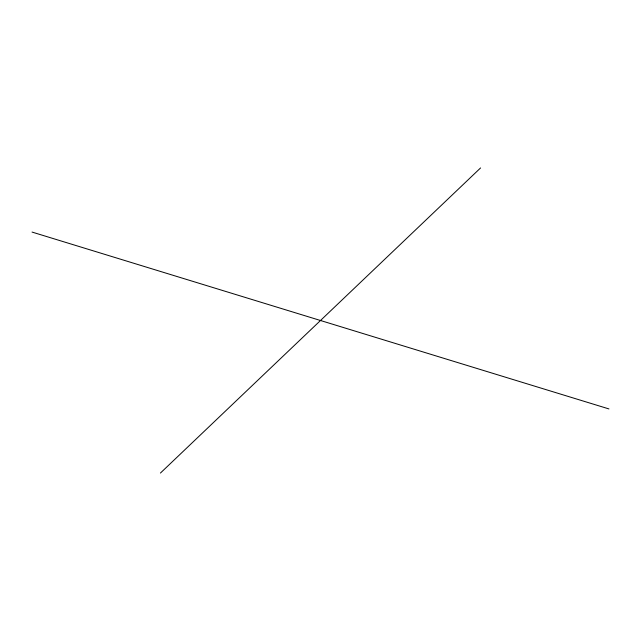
<?xml version="1.0" encoding="UTF-8"?>
<svg xmlns="http://www.w3.org/2000/svg" width="641" height="641" viewBox="0 0 641 641"><rect width="100%" height="100%" fill="white"/><g stroke="black" fill="none" stroke-linecap="round" stroke-linejoin="round"><path stroke-width="0.96" d="M160.426 473.058L480.574 167.942M32.05 232.074L608.95 408.926"/></g></svg>
